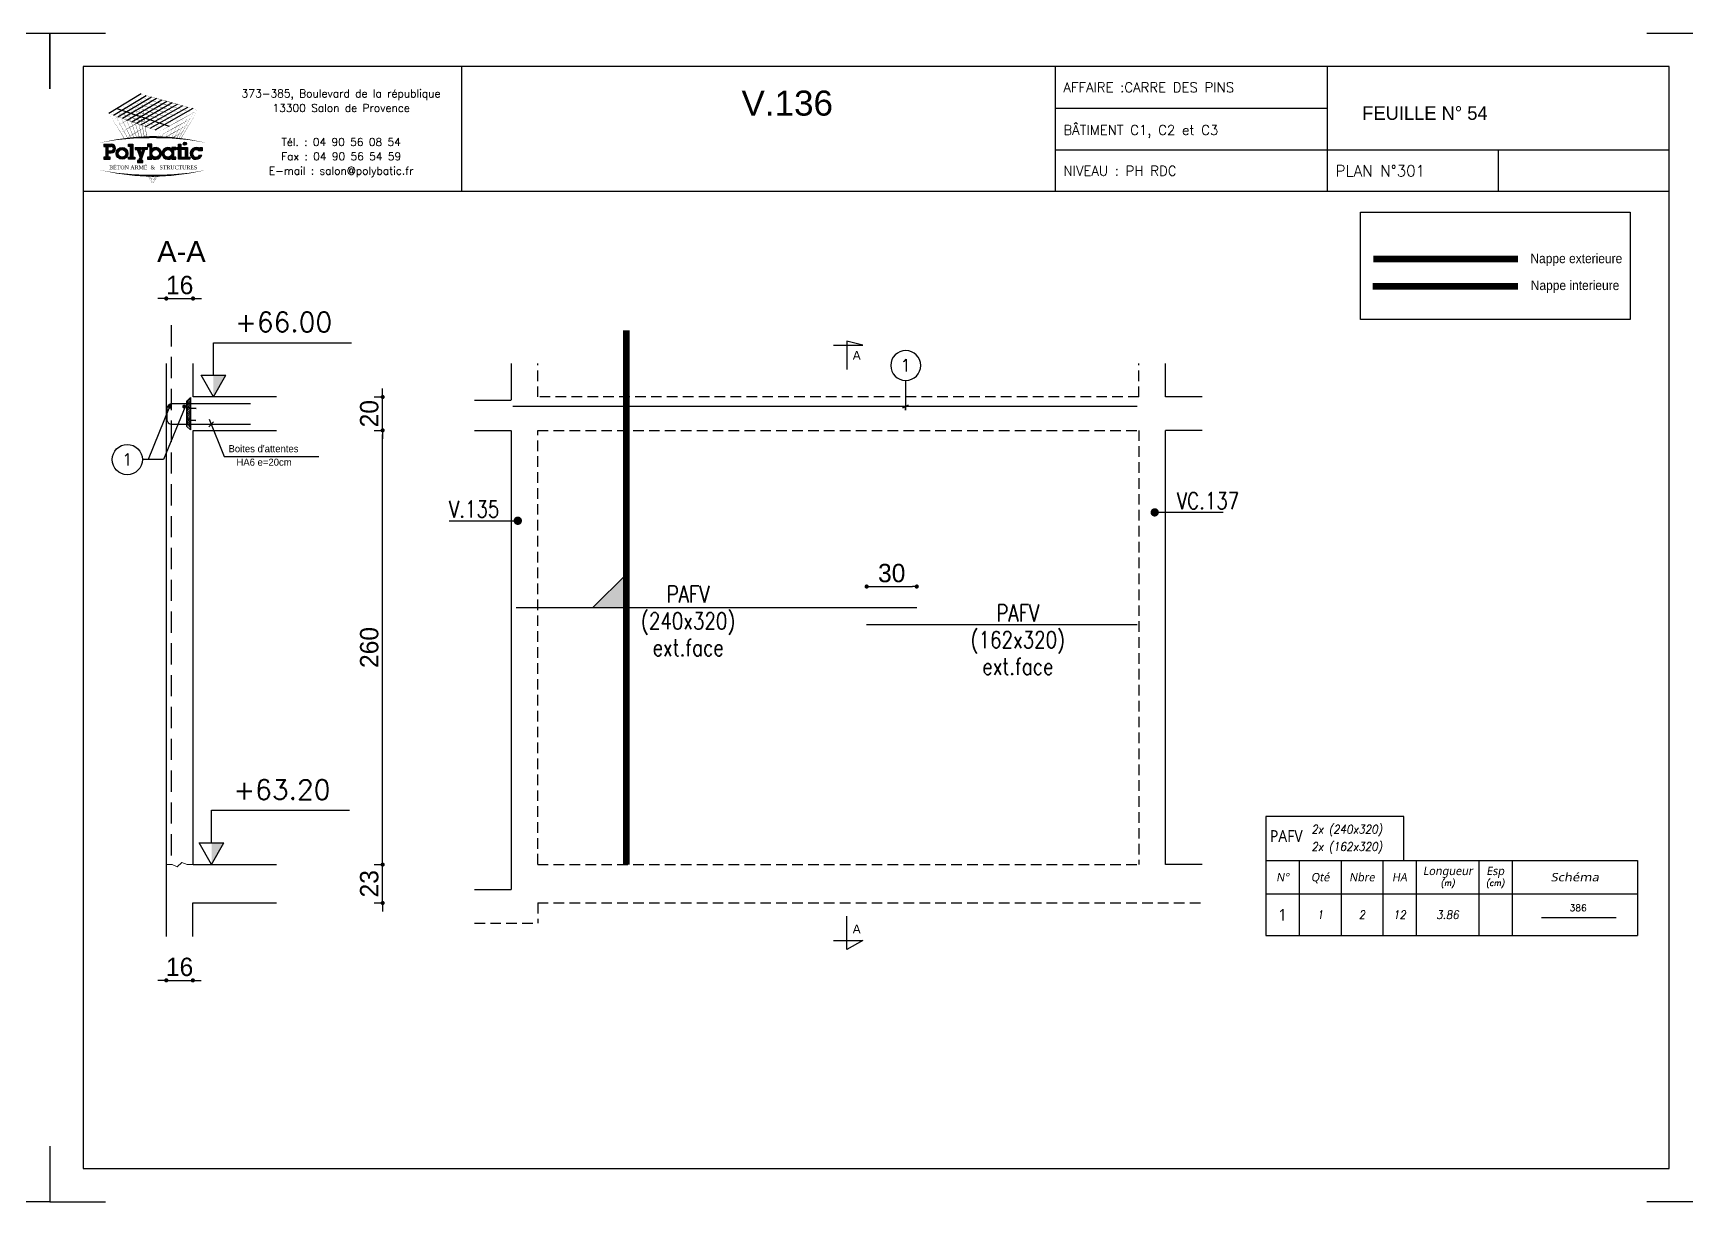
# Model space of a CAD drawing. Header units: metres. Extents: x -5618 to 118954, y -306 to 4637.
# Drawn here: x 45342 to 46332, y 894 to 1594 of the extents above; entities that cross this region are included whole.
import ezdxf
from ezdxf.enums import TextEntityAlignment as Align

# ---------------------------------------------------------------- set-up
doc = ezdxf.new("R2010")
doc.units = ezdxf.units.M
doc.linetypes.add('CACHE', pattern=[9.525, 6.35, -3.175])
doc.linetypes.add('CACHEX2', pattern=[19.05, 12.7, -6.35])
for name, color, linetype in [('COTATION', 1, 'Continuous'), ('GO-CARTOUCHE', 7, 'Continuous'), ('GO-FER-HA', 140, 'Continuous'), ('GO-TEXTE', 9, 'Continuous'), ('GO-TEXTE-FER', 3, 'Continuous'), ('K_ENT_M_Building_V.76', 7, 'Continuous'), ('STR_COTATION', 1, 'Continuous'), ('STR_STA', 30, 'Continuous'), ('STR_TS', 22, 'Continuous'), ('STR_TS_TXT', 7, 'Continuous'), ('STR_VOI-POT', 6, 'Continuous')]:
    doc.layers.add(name, color=color, linetype=linetype)
doc.layers.add('Kofragna_forma', color=7, linetype='Continuous', lineweight=70)
doc.styles.add('ARIAL', font='ARIAL.TTF')
doc.styles.add('GrDimensions', font='simplex.shx')
doc.styles.add('Lucida', font='LSANSI.TTF')
doc.styles.add('POLYBATIC', font='TIMES.TTF')
doc.styles.add('schéma', font='simplex.shx')
doc.styles.add('Tableau', font='romans.shx', dxfattribs={"width": 0.9, "oblique": 10})
doc.styles.add('Tableau2', font='trebuc.TTF', dxfattribs={"width": 0.9, "oblique": 10})
doc.styles.add('TEXTE', font='romans.shx')
doc.styles.add('TEXTE TS', font='romans.shx', dxfattribs={"width": 0.7, "oblique": 15})
doc.styles.add('TEXTEBA', font='ARIAL.TTF')
doc.dimstyles.new('COUPE-20', dxfattribs={"dimscale": 0.5, "dimtxt": 22, "dimasz": 5, "dimexe": 0.05, "dimexo": 0, "dimgap": 5, "dimtad": 1, "dimdec": 0, "dimdsep": 46, "dimtxsty": 'Standard', "dimblk1": 'DOT', "dimblk2": 'DOT', "dimsah": 1, "dimcen": 0, "dimdle": 150, "dimclrd": 1, "dimclre": 1, "dimclrt": 7, "dimadec": 0, "dimazin": 0, "dimtfac": 1, "dimtdec": 0, "dimtix": 1, "dimtmove": 2, "dimatfit": 3, "dimldrblk": 'DOT', "dimfxl": 0, "dimtvp": 1, "dimtolj": 1, "dimtzin": 0, "dimarcsym": 0})

# ---------------------------------------------------------------- blocks, each defined once
blk = doc.blocks.new('A$C492E529B')
for color, points in [(140, [(1.413, 0.725, 1), (1.563, 0.725, 1)]), (256, [(-0.938, 0.7), (-1.138, 0.7), (-1.138, 0.6), (-1.038, 0.6), (-1.038, 0.1), (-1.138, 0.1), (-1.138, 0), (-0.838, 0), (-0.838, 0.1), (-0.938, 0.1)]), (256, [(-0.367, 0.45), (-0.268, 0.45), (-0.268, 0.55), (-0.523, 0.55), (-0.523, 0.45), (-0.473, 0.45), (-0.543, 0.253), (-0.612, 0.45), (-0.562, 0.45), (-0.562, 0.55), (-0.818, 0.55), (-0.818, 0.45), (-0.718, 0.45), (-0.595, 0.101), (-0.648, -0.05), (-0.718, -0.05), (-0.718, -0.15), (-0.468, -0.15), (-0.468, -0.05), (-0.543, -0.05)]), (256, [(1.393, 0.55), (1.292, 0.55), (1.292, 0.7), (1.193, 0.7), (1.193, 0.55), (1.093, 0.55), (1.093, 0.45), (1.193, 0.45), (1.193, 0), (1.393, 0), (1.393, 0.1), (1.292, 0.1), (1.292, 0.45), (1.393, 0.45)]), (256, [(1.613, 0.55), (1.413, 0.55), (1.413, 0.45), (1.513, 0.45), (1.513, 0.1), (1.413, 0.1), (1.413, 0), (1.712, 0), (1.712, 0.1), (1.613, 0.1)]), (256, [(2.13, 0.4), (2.283, 0.4), (2.283, 0.55), (2.183, 0.55), (2.183, 0.487, 3.359496), (2.272, 0.2), (2.166, 0.2, -3.125802)])]:
    blk.add_hatch(color=color).paths.add_polyline_path(points)
h = blk.add_hatch(color=256)
h.paths.add_polyline_path([(-1.983, 0.1), (-2.083, 0.1), (-2.083, 0.3), (-1.933, 0.3, 1), (-1.933, 0.7), (-2.283, 0.7), (-2.283, 0.6), (-2.183, 0.6), (-2.183, 0.1), (-2.283, 0.1), (-2.283, 0), (-1.983, 0)])
h.paths.add_polyline_path([(-2.083, 0.4), (-2.083, 0.6), (-1.933, 0.6, -1), (-1.933, 0.4)], flags=16)
h = blk.add_hatch(color=256)
h.paths.add_polyline_path([(-1.158, 0.275, 1), (-1.708, 0.275, 1)])
h.paths.add_polyline_path([(-1.608, 0.275, -1), (-1.258, 0.275, -1)], flags=16)
h = blk.add_hatch(color=256)
h.paths.add_polyline_path([(-0.047, 0.487), (-0.047, 0.7), (-0.248, 0.7), (-0.248, 0.6), (-0.147, 0.6), (-0.147, 0.1), (-0.248, 0.1), (-0.248, 0), (-0.047, 0), (-0.047, 0.063, 2.12132)])
h.paths.add_polyline_path([(-0.047, 0.275, -1), (0.303, 0.275, -1)], flags=16)
h = blk.add_hatch(color=256)
h.paths.add_polyline_path([(1.073, 0.1), (0.973, 0.1), (0.973, 0.45), (1.073, 0.45), (1.073, 0.55), (0.873, 0.55), (0.873, 0.487, 2.12132), (0.873, 0.063), (0.873, 0), (1.073, 0)])
h.paths.add_polyline_path([(0.523, 0.275, -1), (0.873, 0.275, -1)], flags=16)
for p, q in [((-0.595, 0.101), (-0.718, 0.45)), ((-0.648, -0.05), (-0.595, 0.101)), ((-0.543, 0.253), (-0.612, 0.45)), ((-0.543, -0.05), (-0.367, 0.45)), ((-0.543, 0.253), (-0.473, 0.45)), ((0.873, 0.55), (0.873, 0.487)), ((1.073, 0.55), (0.873, 0.55)), ((0.873, 0.063), (0.873, 0)), ((0.973, 0.1), (0.973, 0.45)), ((0.973, 0.45), (1.073, 0.45)), ((1.073, 0.1), (0.973, 0.1)), ((1.073, 0.45), (1.073, 0.55)), ((1.073, 0), (1.073, 0.1)), ((2.166, 0.2), (2.272, 0.2)), ((0.873, 0), (1.073, 0))]:
    blk.add_line(p, q)
for points in [[(-2.283, 0.7), (-1.933, 0.7)], [(-2.283, 0.7), (-2.283, 0.6), (-2.183, 0.6), (-2.183, 0.1), (-2.283, 0.1), (-2.283, 0), (-1.983, 0), (-1.983, 0.1), (-2.083, 0.1), (-2.083, 0.3), (-1.933, 0.3)], [(-2.083, 0.4), (-2.083, 0.6), (-1.933, 0.6)], [(-2.083, 0.4), (-1.933, 0.4)], [(-1.138, 0.7), (-0.938, 0.7), (-0.938, 0.1), (-0.838, 0.1), (-0.838, 0), (-1.138, 0), (-1.138, 0.1), (-1.038, 0.1), (-1.038, 0.6), (-1.138, 0.6), (-1.138, 0.7)], [(-0.818, 0.55), (-0.562, 0.55)], [(-0.818, 0.55), (-0.818, 0.45), (-0.718, 0.45)], [(-0.612, 0.45), (-0.562, 0.45), (-0.562, 0.55)], [(-0.523, 0.55), (-0.268, 0.55), (-0.268, 0.45), (-0.367, 0.45)], [(-0.473, 0.45), (-0.523, 0.45), (-0.523, 0.55)], [(-0.248, 0.7), (-0.248, 0.6), (-0.147, 0.6), (-0.147, 0.1), (-0.248, 0.1), (-0.248, 0), (-0.047, 0), (-0.047, 0.063)], [(-0.047, 0.487), (-0.047, 0.7), (-0.248, 0.7)], [(1.093, 0.55), (1.193, 0.55), (1.193, 0.7), (1.292, 0.7), (1.292, 0.55), (1.393, 0.55), (1.393, 0.45), (1.292, 0.45), (1.292, 0.1), (1.393, 0.1), (1.393, 0), (1.193, 0), (1.193, 0.45), (1.093, 0.45)], [(1.093, 0.45), (1.093, 0.55)], [(1.413, 0.45), (1.413, 0.55), (1.613, 0.55), (1.613, 0.1), (1.712, 0.1), (1.712, 0), (1.413, 0), (1.413, 0.1), (1.513, 0.1), (1.513, 0.45), (1.413, 0.45)], [(2.183, 0.487), (2.183, 0.55), (2.283, 0.55), (2.283, 0.4), (2.13, 0.4)], [(-0.648, -0.05), (-0.718, -0.05), (-0.718, -0.15), (-0.468, -0.15), (-0.468, -0.05), (-0.543, -0.05)]]:
    blk.add_lwpolyline(points)
at = {"color": 140}
blk.add_circle((1.488, 0.725), 0.075, dxfattribs=at)
for centre, radius in [((-1.433, 0.275), 0.275), ((-1.433, 0.275), 0.175), ((0.128, 0.275), 0.175), ((0.698, 0.275), 0.175)]:
    blk.add_circle(centre, radius)
for centre, radius, start, end in [((-1.933, 0.5), 0.2, 270, 90), ((-1.933, 0.5), 0.1, 270, 90), ((0.128, 0.275), 0.275, 230.4788, 129.5212), ((0.698, 0.275), 0.275, 50.4788, 309.5212), ((2.008, 0.275), 0.275, 50.4788, 344.17338), ((2.008, 0.275), 0.175, 45.58469, 334.62307)]:
    blk.add_arc(centre, radius, start, end)
blk = doc.blocks.new('POLYBATIC')
at = {"color": 140}
for p, q in [((-0.43, 3.281), (-1.602, 2.578)), ((-1.435, 2.518), (-0.241, 3.228)), ((-1.268, 2.457), (-0.053, 3.175)), ((0.135, 3.121), (-1.101, 2.397)), ((-0.934, 2.337), (0.323, 3.068)), ((-0.767, 2.276), (0.511, 3.015)), ((-1.309, 2.754), (0.586, 2.109)), ((0.7, 2.962), (-0.6, 2.216)), ((-0.433, 2.156), (0.888, 2.908)), ((1.076, 2.855), (-0.266, 2.095)), ((-0.099, 2.035), (1.264, 2.802)), ((1.452, 2.749), (0.067, 1.974))]:
    blk.add_line(p, q, dxfattribs=at)
for points in [[(-1.016, 2.93, 0.0156, 0, 0), (-0.43, 3.281, 0, 0, 0)], [(0.122, 2.71, 0.0156, 0, 0), (-0.869, 3.018, 0, 0, 0)], [(-0.491, 1.706, 0.0136, 0, 0), (-0.869, 3.018, 0, 0, 0)], [(-0.838, 2.873, 0.0156, 0, 0), (-0.241, 3.228, 0, 0, 0)], [(0.283, 2.803, 0.0156, 0, 0), (-0.723, 3.105, 0, 0, 0)], [(-0.398, 1.71, 0.014, 0, 0), (-0.723, 3.105, 0, 0, 0)], [(-0.661, 2.816, 0.0156, 0, 0), (-0.053, 3.175, 0, 0, 0)], [(0.444, 2.896, 0.0156, 0, 0), (-0.576, 3.193, 0, 0, 0)], [(-0.309, 1.714, 0.0145, 0, 0), (-0.576, 3.193, 0, 0, 0)], [(-0.483, 2.759, 0.0156, 0, 0), (0.135, 3.121, 0, 0, 0)], [(0.605, 2.988, 0.0156, 0, 0), (-0.43, 3.281, 0, 0, 0)], [(-0.225, 1.716, 0.0149, 0, 0), (-0.43, 3.281, 0, 0, 0)], [(-0.305, 2.702, 0.0156, 0, 0), (0.323, 3.068, 0, 0, 0)], [(-0.128, 2.646, 0.0156, 0, 0), (0.511, 3.015, 0, 0, 0)], [(-1.602, 2.578, 0, 0.0156, 0), (-1.016, 2.93, 0, 0, 0)], [(-0.684, 2.246, 0.0156, 0, 0), (-1.602, 2.578, 0, 0, 0)], [(-1.031, 1.66, 0.0111, 0, 0), (-1.602, 2.578, 0, 0, 0)], [(-1.456, 2.344, 0, 0.0156, 0), (-0.923, 2.663, 0, 0, 0)], [(-0.522, 2.339, 0.0156, 0, 0), (-1.455, 2.666, 0, 0, 0)], [(-0.913, 1.673, 0.0116, 0, 0), (-1.455, 2.666, 0, 0, 0)], [(-1.435, 2.518, 0, 0.0156, 0), (-0.838, 2.873, 0, 0, 0)], [(-1.31, 2.109, 0, 0.0156, 0), (-0.831, 2.397, 0, 0, 0)], [(-0.361, 2.432, 0.0156, 0, 0), (-1.309, 2.754, 0, 0, 0)], [(-0.8, 1.684, 0.0121, 0, 0), (-1.309, 2.754, 0, 0, 0)], [(-1.268, 2.457, 0, 0.0156, 0), (-0.661, 2.816, 0, 0, 0)], [(-0.2, 2.524, 0.0156, 0, 0), (-1.162, 2.842, 0, 0, 0)], [(-0.692, 1.693, 0.0126, 0, 0), (-1.162, 2.842, 0, 0, 0)], [(-1.101, 2.397, 0, 0.0156, 0), (-0.483, 2.759, 0, 0, 0)], [(-0.039, 2.617, 0.0156, 0, 0), (-1.016, 2.93, 0, 0, 0)], [(-0.589, 1.7, 0.0131, 0, 0), (-1.016, 2.93, 0, 0, 0)], [(-0.934, 2.337, 0, 0.0156, 0), (-0.305, 2.702, 0, 0, 0)], [(-0.391, 2.983, 0, 0.0156, 0), (-0.923, 2.663, 0, 0, 0)], [(-0.352, 2.685, 0, 0.0156, 0), (-0.831, 2.397, 0, 0, 0)], [(-0.767, 2.276, 0, 0.0156, 0), (-0.128, 2.646, 0, 0, 0)], [(-0.6, 2.216, 0, 0.0156, 0), (0.05, 2.589, 0, 0, 0)], [(-0.433, 2.156, 0, 0.0156, 0), (0.227, 2.532, 0, 0, 0)], [(0.586, 2.109, 0, 0.0156, 0), (-0.361, 2.432, 0, 0, 0)], [(-0.266, 2.095, 0, 0.0156, 0), (0.405, 2.475, 0, 0, 0)], [(0.762, 2.207, 0, 0.0156, 0), (-0.2, 2.524, 0, 0, 0)], [(-0.099, 2.035, 0, 0.0156, 0), (0.582, 2.418, 0, 0, 0)], [(0.937, 2.305, 0, 0.0156, 0), (-0.039, 2.617, 0, 0, 0)], [(0.05, 2.589, 0.0156, 0, 0), (0.7, 2.962, 0, 0, 0)], [(1.113, 2.402, 0, 0.0156, 0), (0.122, 2.71, 0, 0, 0)], [(0.227, 2.532, 0.0156, 0, 0), (0.888, 2.908, 0, 0, 0)], [(1.289, 2.5, 0, 0.0156, 0), (0.283, 2.803, 0, 0, 0)], [(0.405, 2.475, 0.0156, 0, 0), (1.076, 2.855, 0, 0, 0)], [(1.465, 2.598, 0, 0.0156, 0), (0.444, 2.896, 0, 0, 0)], [(0.582, 2.418, 0.0156, 0, 0), (1.264, 2.802, 0, 0, 0)], [(1.641, 2.695, 0, 0.0156, 0), (0.605, 2.988, 0, 0, 0)], [(0.76, 2.362, 0.0156, 0, 0), (1.452, 2.749, 0, 0, 0)], [(0.781, 1.685, 0.00933, 0, 0), (1.113, 2.402, 0, 0, 0)], [(0.852, 2.095, 0.0156, 0, 0), (1.491, 2.45, 0, 0, 0)], [(0.865, 1.678, 0.0103, 0, 0), (1.289, 2.5, 0, 0, 0)], [(0.937, 2.305, 0.0156, 0, 0), (1.641, 2.695, 0, 0, 0)], [(0.942, 1.67, 0.0112, 0, 0), (1.465, 2.598, 0, 0, 0)], [(1.012, 1.663, 0.012, 0, 0), (1.641, 2.695, 0, 0, 0)], [(-1.165, 1.875, 0, 0.0156, 0), (-0.739, 2.131, 0, 0, 0)], [(-1.019, 1.641, 0, 0.0156, 0), (-0.646, 1.864, 0, 0, 0)], [(-0.312, 2.386, 0, 0.0156, 0), (-0.739, 2.131, 0, 0, 0)], [(0.234, 1.914, 0, 0.0156, 0), (-0.684, 2.246, 0, 0, 0)], [(-0.273, 2.088, 0, 0.0156, 0), (-0.646, 1.864, 0, 0, 0)], [(0.41, 2.012, 0, 0.0156, 0), (-0.522, 2.339, 0, 0, 0)], [(0.067, 1.974, 0, 0.0156, 0), (0.76, 2.362, 0, 0, 0)], [(0.213, 1.74, 0, 0.0156, 0), (0.852, 2.095, 0, 0, 0)], [(0.21, 1.716, 0.00323, 0, 0), (0.234, 1.914, 0, 0, 0)], [(0.234, 1.914, 0, 0.0156, 0), (0.937, 2.305, 0, 0, 0)], [(0.349, 1.712, 0.00465, 0, 0), (0.41, 2.012, 0, 0, 0)], [(0.447, 1.708, 0.00693, 0.0156, 0), (0.767, 1.886, 0, 0, 0)], [(0.474, 1.706, 0.00597, 0, 0), (0.586, 2.109, 0, 0, 0)], [(0.587, 1.7, 0.00718, 0, 0), (0.762, 2.207, 0, 0, 0)], [(0.68, 1.675, 0.0156, 0, 0), (1.193, 1.96, 0, 0, 0)], [(0.689, 1.693, 0.0083, 0, 0), (0.937, 2.305, 0, 0, 0)], [(0.765, 1.884, 0.0156, 0, 0), (1.342, 2.205, 0, 0, 0)], [(-1.953, 1.508, 0, 0.0781, -0.053843), (0, 1.719, 0, 0, 0)], [(-0.234, 1.79, 0, 0.00638, 0), (-0.365, 1.711, 0, 0.00638, 0)], [(1.953, 1.508, 0, 0.0781, 0.053843), (0, 1.719, 0, 0, 0)], [(0.96, 1.668, 0.00293, 0, 0), (1.044, 1.715, 0, 0, 0)], [(-1.953, 0.523, 0, 0.0781, 0.053843), (0, 0.312, 0, 0, 0)], [(0, 0, 0, 0.00381, 0), (-0.195, 0.315, 0, 0.00381, 0)], [(0, 0, 0, 0.00368, 0), (-0.171, 0.314, 0, 0.00368, 0)], [(0, 0, 0, 0.00356, 0), (-0.149, 0.314, 0, 0.00356, 0)], [(0, 0, 0, 0.00345, 0), (-0.128, 0.313, 0, 0.00345, 0)], [(0, 0, 0, 0.00334, 0), (-0.109, 0.313, 0, 0.00334, 0)], [(0, 0, 0, 0.00324, 0), (-0.09, 0.313, 0, 0.00324, 0)], [(0, 0, 0, 0.00315, 0), (-0.073, 0.313, 0, 0.00315, 0)], [(0, 0, 0, 0.00306, 0), (-0.056, 0.313, 0, 0.00306, 0)], [(0, 0, 0, 0.00306, 0), (-0.056, 0.313, 0, 0.00306, 0)], [(0, 0, 0, 0.00298, 0), (-0.041, 0.313, 0, 0.00298, 0)], [(1.953, 0.523, 0, 0.0781, -0.053843), (0, 0.312, 0, 0, 0)], [(0, 0, 0, 0.0051, 0), (0.038, 0.313, 0, 0.0051, 0)], [(0, 0, 0, 0.00425, 0), (0.127, 0.313, 0, 0.00425, 0)], [(0, 0, 0, 0.00408, 0), (0.145, 0.314, 0, 0.00408, 0)], [(0, 0, 0, 0.00392, 0), (0.162, 0.314, 0, 0.00392, 0)], [(0, 0, 0, 0.00378, 0), (0.177, 0.314, 0, 0.00378, 0)], [(0, 0, 0, 0.00365, 0), (0.191, 0.315, 0, 0.00365, 0)], [(0, 0, 0, 0.00486, 0), (0.064, 0.313, 0, 0.00486, 0)], [(0, 0, 0, 0.00464, 0), (0.087, 0.313, 0, 0.00464, 0)], [(0, 0, 0, 0.00443, 0), (0.108, 0.313, 0, 0.00443, 0)]]:
    blk.add_lwpolyline(points, format="xyseb", dxfattribs=at)
at = {"color": 5, "xscale": 0.78125, "yscale": 0.78125, "zscale": 0.78125}
blk.add_blockref('A$C492E529B', (0, 0.91), dxfattribs=at)
at = {"lineweight": 60, "style": 'POLYBATIC'}
for s, p in [('BÉTON ARMÉ', (-1.587, 0.547)), ('STRUCTURES', (0.24, 0.547))]:
    blk.add_text(s, height=0.1406, dxfattribs=at).set_placement(p)
at = {"color": 140, "style": 'POLYBATIC'}
blk.add_text('&', height=0.141, dxfattribs=at).set_placement((0, 0.547), align=Align.CENTER)
blk = doc.blocks.new('ime')
at = {"layer": 'COTATION', "const_width": 2.5}
blk.add_lwpolyline([(1.25, 0, -1), (-1.25, 0, -1)], format="xyb", close=True, dxfattribs=at)
at = {"layer": 'COTATION'}
blk.add_lwpolyline([(41.09, 0), (0, 0)], dxfattribs=at)
at = {"layer": 'COTATION', "color": 7, "style": 'TEXTE TS', "width": 0.8}
blk.add_attdef('NAME', (9.08, 2), '', height=10, dxfattribs=at)
blk = doc.blocks.new('_DOT')
at = {"color": 0, "linetype": 'ByBlock'}
blk.add_line((-0.5, 0), (-1, 0), dxfattribs=at)
at = {"color": 0, "linetype": 'ByBlock', "const_width": 0.5}
blk.add_lwpolyline([(-0.25, 0, 1), (0.25, 0, 1)], format="xyb", close=True, dxfattribs=at)
blk = doc.blocks.new('*D1028')
at = {"layer": 'COTATION', "color": 1, "lineweight": -2, "ltscale": 4.5}
for p, q in [((45551.13, 1098.29), (45551.13, 1100.79)), ((45546.13, 1095.79), (45551.15, 1095.79)), ((45551.13, 1072.79), (45551.13, 1095.79)), ((45546.13, 1072.79), (45551.15, 1072.79)), ((45551.13, 1070.29), (45551.13, 1067.79))]:
    blk.add_line(p, q, dxfattribs=at)
at = {"layer": 'DEFPOINTS', "color": 0, "lineweight": -3, "ltscale": 4.5}
for p in [(45487.56, 1095.79), (45551.13, 1095.79), (45487.56, 1072.79)]:
    blk.add_point(p, dxfattribs=at)
at = {"layer": 'COTATION', "color": 1, "lineweight": -2, "ltscale": 4.5, "xscale": 2.5, "yscale": 2.5, "zscale": 2.5}
for p, rotation in [((45551.13, 1095.79), 270), ((45551.13, 1072.79), 90)]:
    blk.add_blockref('_DOT', p, dxfattribs=dict(at, rotation=rotation))
at = {"layer": 'COTATION', "color": 7, "lineweight": -3, "ltscale": 4.5, "insert": (45543.13, 1084.29), "char_height": 11, "attachment_point": 5, "rotation": 90}
blk.add_mtext('\\A1;23', dxfattribs=at)
blk = doc.blocks.new('*D1029')
at = {"layer": 'COTATION', "color": 1, "lineweight": -2, "ltscale": 4.5}
for p, q in [((45546.13, 1355.79), (45551.15, 1355.79)), ((45551.13, 1098.29), (45551.13, 1353.29)), ((45546.13, 1095.79), (45551.15, 1095.79))]:
    blk.add_line(p, q, dxfattribs=at)
at = {"layer": 'DEFPOINTS', "color": 0, "lineweight": -3, "ltscale": 4.5}
for p in [(45487.56, 1355.79), (45551.13, 1355.79), (45487.56, 1095.79)]:
    blk.add_point(p, dxfattribs=at)
at = {"layer": 'COTATION', "color": 1, "lineweight": -2, "ltscale": 4.5, "xscale": 2.5, "yscale": 2.5, "zscale": 2.5}
for p, rotation in [((45551.13, 1355.79), 90), ((45551.13, 1095.79), 270)]:
    blk.add_blockref('_DOT', p, dxfattribs=dict(at, rotation=rotation))
at = {"layer": 'COTATION', "color": 7, "lineweight": -3, "ltscale": 4.5, "insert": (45543.13, 1225.79), "char_height": 11, "attachment_point": 5, "rotation": 90}
blk.add_mtext('\\A1;260', dxfattribs=at)
blk = doc.blocks.new('*D1030')
at = {"layer": 'COTATION', "color": 1, "lineweight": -2, "ltscale": 4.5}
for p, q in [((45551.13, 1378.29), (45551.13, 1380.79)), ((45546.13, 1375.79), (45551.15, 1375.79)), ((45551.13, 1355.79), (45551.13, 1375.79)), ((45546.13, 1355.79), (45551.15, 1355.79)), ((45551.13, 1353.29), (45551.13, 1350.79))]:
    blk.add_line(p, q, dxfattribs=at)
at = {"layer": 'DEFPOINTS', "color": 0, "lineweight": -3, "ltscale": 4.5}
for p in [(45487.56, 1375.79), (45551.13, 1375.79), (45487.56, 1355.79)]:
    blk.add_point(p, dxfattribs=at)
at = {"layer": 'COTATION', "color": 1, "lineweight": -2, "ltscale": 4.5, "xscale": 2.5, "yscale": 2.5, "zscale": 2.5}
for p, rotation in [((45551.13, 1375.79), 270), ((45551.13, 1355.79), 90)]:
    blk.add_blockref('_DOT', p, dxfattribs=dict(at, rotation=rotation))
at = {"layer": 'COTATION', "color": 7, "lineweight": -3, "ltscale": 4.5, "insert": (45543.13, 1365.79), "char_height": 11, "attachment_point": 5, "rotation": 90}
blk.add_mtext('\\A1;20', dxfattribs=at)
blk = doc.blocks.new('stab')
at = {"layer": 'STR_STA'}
h = blk.add_hatch(dxfattribs=at)
h.set_pattern_fill('ANSI31', color=9, scale=6.075, angle=-540, style=0)
h.set_pattern_definition([(315, (-54992.6584, 395894.73794), (-0.536959212, -0.536959212), [])])
h.paths.add_polyline_path([(8.55, 0), (6.53, -2.03), (4.9, -2.03), (4.9, 0)])
h.paths.add_polyline_path([(4.9, 0), (4.9, -2.03), (1.75, -2.03), (1.95, 0)])
h.paths.add_polyline_path([(1.41, 0), (1.73, -2.03), (-8.03, -2.03), (-7.82, 0)])
h.paths.add_polyline_path([(-8.11, -1.56), (-9.67, 0), (-8.25, 0)])
at = {"layer": 'STR_STA', "color": 1}
blk.add_lwpolyline([(-5.93, 36.01), (-5.93, 0.57), (-5.93, -11.07, 0.414214), (-2.89, -14.1), (3.18, -14.1, 0.414214), (6.22, -11.07), (6.22, 36.01)], format="xyb", dxfattribs=at)
blk.add_lwpolyline([(-7.65, -2.03), (-9.67, 0), (9.67, 0), (7.65, -2.03)], close=True, dxfattribs=at)
blk.add_lwpolyline([(-3.88, 0), (-3.68, -2.22), (-3.09, 3.47), (-3.09, 0), (3.09, 0), (3.42, -2.09), (3.94, 3.21), (3.94, 0)], dxfattribs=at)
at = {"layer": 'STR_STA', "color": 6, "linetype": 'Continuous', "const_width": 1.2}
for points in [[(-3.75, -3.69, -1), (-4.95, -3.69, -1)], [(-3.64, -12.3, -1), (-4.84, -12.3, -1)]]:
    blk.add_lwpolyline(points, format="xyb", close=True, dxfattribs=at)
blk = doc.blocks.new('*D1031')
at = {"layer": 'DEFPOINTS', "color": 0, "lineweight": -3, "ltscale": 4.5}
for p in [(45437.56, 1434.77), (45421.56, 1395.79, 187.69), (45437.56, 1395.79, 187.69)]:
    blk.add_point(p, dxfattribs=at)
at = {"layer": 'STR_COTATION', "color": 1, "lineweight": -2, "ltscale": 4.5}
for p, q in [((45419.06, 1434.77), (45416.56, 1434.77)), ((45421.56, 1434.78), (45421.56, 1434.8)), ((45421.56, 1434.77), (45437.56, 1434.77)), ((45437.56, 1434.78), (45437.56, 1434.8)), ((45440.06, 1434.77), (45442.56, 1434.77))]:
    blk.add_line(p, q, dxfattribs=at)
at = {"layer": 'STR_COTATION', "color": 1, "lineweight": -2, "ltscale": 4.5, "xscale": 2.5, "yscale": 2.5, "zscale": 2.5}
blk.add_blockref('_DOT', (45421.56, 1434.77), dxfattribs=at)
at = {"layer": 'STR_COTATION', "color": 1, "lineweight": -2, "ltscale": 4.5, "xscale": 2.5, "yscale": 2.5, "zscale": 2.5, "rotation": 180}
blk.add_blockref('_DOT', (45437.56, 1434.77), dxfattribs=at)
at = {"layer": 'STR_COTATION', "color": 7, "lineweight": -3, "ltscale": 4.5, "insert": (45429.56, 1442.77), "char_height": 11, "attachment_point": 5}
blk.add_mtext('\\A1;16', dxfattribs=at)
blk = doc.blocks.new('*D1032')
at = {"layer": 'DEFPOINTS', "color": 0, "lineweight": -3, "ltscale": 4.5}
for p in [(45421.56, 1060.32, 187.69), (45437.46, 1060.32, 187.69), (45437.46, 1026.46)]:
    blk.add_point(p, dxfattribs=at)
at = {"layer": 'STR_COTATION', "color": 1, "lineweight": -2, "ltscale": 4.5}
for p, q in [((45419.06, 1026.46), (45416.56, 1026.46)), ((45421.56, 1026.46), (45437.46, 1026.46)), ((45421.56, 1026.44), (45421.56, 1026.43)), ((45437.46, 1026.44), (45437.46, 1026.43)), ((45439.96, 1026.46), (45442.46, 1026.46))]:
    blk.add_line(p, q, dxfattribs=at)
at = {"layer": 'STR_COTATION', "color": 1, "lineweight": -2, "ltscale": 4.5, "xscale": 2.5, "yscale": 2.5, "zscale": 2.5}
blk.add_blockref('_DOT', (45421.56, 1026.46), dxfattribs=at)
at = {"layer": 'STR_COTATION', "color": 1, "lineweight": -2, "ltscale": 4.5, "xscale": 2.5, "yscale": 2.5, "zscale": 2.5, "rotation": 180}
blk.add_blockref('_DOT', (45437.46, 1026.46), dxfattribs=at)
at = {"layer": 'STR_COTATION', "color": 7, "lineweight": -3, "ltscale": 4.5, "insert": (45429.51, 1034.46), "char_height": 11, "attachment_point": 5}
blk.add_mtext('\\A1;16', dxfattribs=at)
blk = doc.blocks.new('mrega')
at = {"layer": 'STR_TS_TXT', "style": 'TEXTE TS', "width": 0.8}
for tag, p in [('ST10', (14.48, 0)), ('DIM', (14.48, -16)), ('NOTE', (14.48, -32))]:
    blk.add_attdef(tag, text='', height=10, dxfattribs=at).set_placement(p, align=Align.CENTER)
blk = doc.blocks.new('A$C6F247267')
blk.add_hatch(color=256).paths.add_polyline_path([(0, -0.2), (-0.2, 0), (0, 0)])
blk.add_lwpolyline([(-0.2, 0), (0, 0), (0, -0.2), (-0.2, 0)])
blk = doc.blocks.new('*D1033')
at = {"layer": 'DEFPOINTS', "color": 0, "lineweight": -3, "ltscale": 4.5}
for p in [(45871, 1262.29), (45871, 1249.64, 375.38), (45841, 1239.65, 375.38)]:
    blk.add_point(p, dxfattribs=at)
at = {"layer": 'STR_COTATION', "color": 1, "lineweight": -2, "ltscale": 4.5}
for p, q in [((45841, 1262.31), (45841, 1262.31)), ((45843.5, 1262.29), (45868.5, 1262.29)), ((45871, 1262.31), (45871, 1262.31))]:
    blk.add_line(p, q, dxfattribs=at)
at = {"layer": 'STR_COTATION', "color": 1, "lineweight": -2, "ltscale": 4.5, "xscale": 2.5, "yscale": 2.5, "zscale": 2.5, "rotation": 180}
blk.add_blockref('_DOT', (45841, 1262.29), dxfattribs=at)
at = {"layer": 'STR_COTATION', "color": 1, "lineweight": -2, "ltscale": 4.5, "xscale": 2.5, "yscale": 2.5, "zscale": 2.5}
blk.add_blockref('_DOT', (45871, 1262.29), dxfattribs=at)
at = {"layer": 'STR_COTATION', "color": 7, "lineweight": -3, "ltscale": 4.5, "insert": (45856, 1270.29), "char_height": 11, "attachment_point": 5}
blk.add_mtext('\\A1;30', dxfattribs=at)
blk = doc.blocks.new('Désignation')
at = {"layer": 'GO-TEXTE-FER'}
for p, q in [((0, 0.8), (8.9, 0.8)), ((0, 0.8), (0, 0)), ((0.8, 0.8), (0.8, 0)), ((1.8, 0.8), (1.8, 0)), ((2.8, 0.8), (2.8, 0)), ((3.6, 0.8), (3.6, 0)), ((5.1, 0.8), (5.1, 0)), ((5.9, 0.8), (5.9, 0)), ((8.9, 0.8), (8.9, 0)), ((0, 0), (8.9, 0))]:
    blk.add_line(p, q, dxfattribs=at)
at = {"layer": 'GO-TEXTE-FER', "style": 'Tableau2', "oblique": 10}
for s, p in [('N°', (0.4, 0.4)), ('Qté', (1.3, 0.4)), ('Nbre', (2.3, 0.4)), ('HA', (3.2, 0.4)), ('Longueur', (4.356, 0.55)), ('Esp', (5.494, 0.55))]:
    blk.add_text(s, height=0.2, dxfattribs=at).set_placement(p, align=Align.MIDDLE_CENTER)
at = {"layer": 'GO-TEXTE-FER', "style": 'Tableau2', "oblique": 10, "width": 1.2}
blk.add_text('Schéma', height=0.2, dxfattribs=at).set_placement((7.4, 0.4), align=Align.MIDDLE_CENTER)
at = {"layer": 'GO-TEXTE-FER', "color": 7, "style": 'Tableau', "oblique": 10, "width": 0.9}
for s, p in [('(m)', (4.356, 0.265)), ('(cm)', (5.494, 0.265))]:
    blk.add_text(s, height=0.15, dxfattribs=at).set_placement(p, align=Align.MIDDLE_CENTER)
blk = doc.blocks.new('Barre libre')
at = {"layer": 'GO-TEXTE-FER'}
for p, q in [((0, 0), (0, -1)), ((0, 0), (8.9, 0)), ((0.8, 0), (0.8, -1)), ((1.8, 0), (1.8, -1)), ((2.8, 0), (2.8, -1)), ((3.6, 0), (3.6, -1)), ((5.1, 0), (5.1, -1)), ((5.9, 0), (5.9, -1)), ((8.9, 0), (8.9, -1)), ((0, -1), (8.9, -1))]:
    blk.add_line(p, q, dxfattribs=at)
at = {"layer": 'GO-TEXTE-FER', "color": 1}
blk.add_line((6.603, -0.563), (8.394, -0.563), dxfattribs=at)
at = {"layer": 'GO-TEXTE-FER', "style": 'Tableau2', "width": 0.9}
blk.add_attdef('NUMERO', text='', height=0.28, dxfattribs=at).set_placement((0.4, -0.5), align=Align.MIDDLE_CENTER)
at = {"layer": 'GO-TEXTE-FER', "color": 1, "style": 'Tableau'}
blk.add_attdef('Longueur', text='', height=0.16, dxfattribs=at).set_placement((7.481, -0.336), align=Align.MIDDLE_CENTER)
at = {"layer": 'GO-TEXTE-FER', "style": 'Tableau', "oblique": 10, "width": 0.9}
for tag, p in [('QUANTITE', (1.3, -0.5)), ('NOMBRE', (2.3, -0.5)), ('NUANCE', (3.2, -0.5)), ('LONGUEUR', (4.35, -0.5)), ('ESPACEMENTS', (5.5, -0.5))]:
    blk.add_attdef(tag, text='', height=0.2, dxfattribs=at).set_placement(p, align=Align.MIDDLE_CENTER)

msp = doc.modelspace()

# ---------------------------------------------------------------- linework, layer by layer
for p, q in [((45953.84, 1573.71), (45953.84, 1498.77)), ((46116.81, 1573.74), (46116.81, 1498.77)), ((45953.84, 1548.71), (46116.81, 1548.71)), ((45953.84, 1523.72), (46116.81, 1523.72)), ((46116.81, 1523.74), (46321.66, 1523.74)), ((46219.15, 1523.74), (46219.15, 1498.77))]:
    msp.add_line(p, q)
at = {"color": 7, "linetype": 'Continuous', "lineweight": -3}
for p, q in [((45442.39, 1388.79, 187.69), (45457.14, 1388.79, 187.69)), ((45449.76, 1375.79, 187.69), (45442.39, 1388.79, 187.69)), ((45442.39, 1388.79, 187.69), (45457.14, 1388.79, 187.69)), ((45449.76, 1375.79, 187.69), (45442.39, 1388.79, 187.69)), ((45449.76, 1375.79, 187.69), (45457.14, 1388.79, 187.69)), ((45449.76, 1375.79, 187.69), (45457.14, 1388.79, 187.69)), ((45441.33, 1108.79, 187.69), (45456.08, 1108.79, 187.69)), ((45448.71, 1095.79, 187.69), (45441.33, 1108.79, 187.69)), ((45441.33, 1108.79, 187.69), (45456.08, 1108.79, 187.69)), ((45448.71, 1095.79, 187.69), (45441.33, 1108.79, 187.69)), ((45448.71, 1095.79, 187.69), (45456.08, 1108.79, 187.69)), ((45448.71, 1095.79, 187.69), (45456.08, 1108.79, 187.69))]:
    msp.add_line(p, q, dxfattribs=at)
for points in [[(45318.43, 1593.71), (45351.76, 1593.71), (45351.76, 1560.38)], [(45351.76, 1560.38), (45351.76, 1593.71), (45385.09, 1593.71)], [(46308.33, 1593.71), (46341.66, 1593.71), (46341.66, 1560.38)], [(45598.4, 1573.71), (45598.4, 1498.77)], [(46321.66, 1498.77), (45371.76, 1498.77)], [(45351.76, 927.11), (45351.76, 893.78), (45318.43, 893.78)], [(45351.76, 927.11), (45351.76, 893.78), (45385.09, 893.78)], [(46341.66, 927.11), (46341.66, 893.78), (46308.33, 893.78)]]:
    msp.add_lwpolyline(points)
msp.add_lwpolyline([(45371.76, 1573.71), (45371.76, 913.78), (46321.66, 913.78), (46321.66, 1573.71)], close=True)
at = {"lineweight": 18, "elevation": 187.69}
msp.add_lwpolyline([(45421.56, 1095.79), (45425.03, 1095.79), (45428.05, 1094.36), (45430.8, 1097.13), (45433.96, 1095.79), (45437.56, 1095.79)], dxfattribs=at)
at = {"color": 7, "linetype": 'Continuous', "lineweight": -3}
for points in [[(45457.14, 1388.79, 187.69), (45449.76, 1375.79, 187.69), (45449.76, 1388.76, 187.69)], [(45457.14, 1388.79, 187.69), (45449.76, 1375.79, 187.69), (45449.76, 1388.76, 187.69)], [(45456.08, 1108.79, 187.69), (45448.71, 1095.79, 187.69), (45448.71, 1108.75, 187.69)], [(45456.08, 1108.79, 187.69), (45448.71, 1095.79, 187.69), (45448.71, 1108.75, 187.69)]]:
    msp.add_solid(points, dxfattribs=at)
at = {"layer": 'GO-CARTOUCHE', "color": 2, "ltscale": 3}
msp.add_line((45449.86, 1360.98, 187.69), (45447.05, 1358.01, 187.69), dxfattribs=at)
at = {"layer": 'GO-CARTOUCHE', "color": 2, "ltscale": 3, "elevation": 187.69}
msp.add_lwpolyline([(45447.25, 1362.49), (45456.22, 1340.08), (45512.92, 1340.08)], dxfattribs=at)
at = {"layer": 'GO-FER-HA', "elevation": 281.53}
msp.add_lwpolyline([(45864.43, 1385.68, 512.322006), (45864.36, 1385.68), (45864.36, 1367.81), (45864.36, 1370.21), (45862.66, 1369.31), (45866.06, 1371.11)], format="xyb", dxfattribs=at)
at = {"layer": 'GO-FER-HA', "elevation": 187.69}
for points in [[(45432.86, 1369.96), (45419.98, 1338.32), (45407.24, 1338.32)], [(45423.53, 1369.96), (45410.65, 1338.32), (45407.24, 1338.32)]]:
    msp.add_lwpolyline(points, dxfattribs=at)
at = {"layer": 'GO-FER-HA'}
msp.add_circle((45398.19, 1338.32, 187.69), 9.06, dxfattribs=at)
at = {"layer": 'GO-TEXTE', "elevation": 187.69, "flags": 128}
for points in [[(45821.09, 1406.86), (45838.74, 1406.85), (45829.06, 1409.14), (45829.06, 1392.22)], [(45821.07, 1050.28), (45838.71, 1050.28), (45829.04, 1045), (45829.04, 1064.92)]]:
    msp.add_lwpolyline(points, dxfattribs=at)
at = {"layer": 'GO-TEXTE-FER'}
msp.add_lwpolyline([(46080.11, 1098.25), (46162.61, 1098.25), (46162.61, 1124.68), (46080.11, 1124.68)], close=True, dxfattribs=at)
at = {"layer": 'K_ENT_M_Building_V.76', "color": 30, "linetype": 'Continuous', "lineweight": -3}
for p, q in [((45449.76, 1388.79, 187.69), (45449.76, 1408.29, 187.69)), ((45449.76, 1408.29, 187.69), (45456.26, 1408.29, 187.69)), ((45449.76, 1388.79, 187.69), (45449.76, 1408.29, 187.69)), ((45449.76, 1408.29, 187.69), (45456.26, 1408.29, 187.69)), ((45456.26, 1408.29, 187.69), (45532.41, 1408.29, 187.69)), ((45456.26, 1408.29, 187.69), (45532.41, 1408.29, 187.69)), ((45448.71, 1108.79, 187.69), (45448.71, 1128.29, 187.69)), ((45448.71, 1128.29, 187.69), (45455.21, 1128.29, 187.69)), ((45448.71, 1108.79, 187.69), (45448.71, 1128.29, 187.69)), ((45448.71, 1128.29, 187.69), (45455.21, 1128.29, 187.69)), ((45455.21, 1128.29, 187.69), (45531.35, 1128.29, 187.69)), ((45455.21, 1128.29, 187.69), (45531.35, 1128.29, 187.69))]:
    msp.add_line(p, q, dxfattribs=at)
at = {"layer": 'Kofragna_forma', "color": 4, "lineweight": -3}
for p, q in [((45421.56, 1395.79, 187.69), (45421.56, 1052.79, 187.69)), ((45437.56, 1375.79, 187.69), (45437.56, 1395.79, 187.69)), ((45628, 1395.79, 187.69), (45628, 1373.79, 187.69)), ((46020.05, 1375.79, 187.69), (46020.05, 1395.79, 187.69)), ((45487.56, 1375.79, 187.69), (45437.56, 1375.79, 187.69)), ((45606.11, 1373.79, 187.69), (45627.91, 1373.79, 187.69)), ((46041.85, 1375.79, 187.69), (46020.05, 1375.79, 187.69)), ((45437.56, 1095.79, 187.69), (45437.56, 1355.79, 187.69)), ((45437.56, 1355.79, 187.69), (45487.56, 1355.79, 187.69)), ((45606.11, 1355.79, 187.69), (45627.91, 1355.79, 187.69)), ((45628, 1355.79, 187.69), (45628, 1156.79, 187.69)), ((46020.05, 1095.79, 187.69), (46020.05, 1355.79, 187.69)), ((46041.85, 1355.79, 187.69), (46020.05, 1355.79, 187.69)), ((45628, 1156.79, 187.69), (45628, 1080.79, 187.69)), ((45437.56, 1095.79, 187.69), (45487.56, 1095.79, 187.69)), ((46041.85, 1095.79, 187.69), (46020.05, 1095.79, 187.69)), ((45606.11, 1080.79, 187.69), (45628, 1080.79, 187.69)), ((45437.46, 1072.79, 187.69), (45487.56, 1072.79, 187.69)), ((45437.46, 1052.79, 187.69), (45437.46, 1072.79, 187.69))]:
    msp.add_line(p, q, dxfattribs=at)
at = {"layer": 'Kofragna_forma', "linetype": 'CACHE', "lineweight": -3}
for p, q in [((45644, 1375.79, 187.69), (45644, 1395.79, 187.69)), ((46003.96, 1375.79, 187.69), (46003.96, 1395.79, 187.69)), ((46003.96, 1375.79, 187.69), (45644, 1375.79, 187.69)), ((45644, 1095.79, 187.69), (45644, 1355.79, 187.69)), ((45644, 1355.79, 187.69), (46003.96, 1355.79, 187.69)), ((46003.96, 1355.79, 187.69), (46003.96, 1095.79, 187.69)), ((45644, 1095.79, 187.69), (46003.96, 1095.79, 187.69)), ((45644, 1072.79, 187.69), (46041.85, 1072.79, 187.69)), ((45644, 1072.79, 187.69), (45644, 1060.79, 187.69)), ((45606.11, 1060.79, 187.69), (45644, 1060.79, 187.69))]:
    msp.add_line(p, q, dxfattribs=at)
at = {"layer": 'STR_TS', "color": 3}
for p, q in [((45631, 1249.64, 375.38), (45871, 1249.64, 375.38)), ((45841, 1239.65, 375.38), (46002.96, 1239.65, 187.69))]:
    msp.add_line(p, q, dxfattribs=at)
at = {"layer": 'STR_TS', "color": 7}
msp.add_lwpolyline([(46136.67, 1486.45), (46298.22, 1486.45), (46298.22, 1422.16), (46136.67, 1422.16)], close=True, dxfattribs=at)
at = {"layer": 'STR_TS', "linetype": 'CACHE', "ltscale": 2, "const_width": 4}
msp.add_lwpolyline([(46231.09, 1458.45), (46144.54, 1458.45)], dxfattribs=at)
at = {"layer": 'STR_TS', "const_width": 4}
msp.add_lwpolyline([(46231.09, 1442), (46143.97, 1442)], dxfattribs=at)
at = {"layer": 'STR_TS', "linetype": 'CACHE', "ltscale": 2, "const_width": 4, "elevation": 375.38}
msp.add_lwpolyline([(45697.08, 1095.79), (45697.08, 1415.79)], dxfattribs=at)
at = {"layer": 'STR_VOI-POT'}
msp.add_line((45629, 1370.21, 281.53), (46002.96, 1370.21, 187.69), dxfattribs=at)
at = {"layer": 'STR_VOI-POT', "color": 1, "linetype": 'CACHEX2', "elevation": 187.69}
msp.add_lwpolyline([(45424.56, 1418.79), (45424.56, 1095.79)], dxfattribs=at)

# ---------------------------------------------------------------- block references
at = {"xscale": 16.49835000000894, "yscale": 16.49834999989253, "zscale": 16.49835000000003}
msp.add_blockref('POLYBATIC', (45413.53, 1503.09), dxfattribs=at)
at = {"layer": 'COTATION'}
ref = msp.add_blockref('ime', (46013.51, 1306.69, 187.69), dxfattribs=at)
ref.add_attrib('NAME', 'VC.137', (46026.78, 1308.69, 187.69), dxfattribs={"color": 7, "height": 10, "style": 'TEXTE TS', "width": 0.8})
ref = msp.add_blockref('ime', (45632.07, 1301.69, 187.69), dxfattribs=dict(at, xscale=-1))
ref.add_attrib('NAME', 'V.135', (45590.86, 1303.69, 187.69), dxfattribs={"color": 7, "height": 10, "style": 'TEXTE TS', "width": 0.8})
at = {"layer": 'GO-FER-HA', "xscale": 25, "yscale": 25, "zscale": 25}
msp.add_blockref('Désignation', (46080.11, 1078.25), dxfattribs=at)
at = {"layer": 'GO-TEXTE-FER', "xscale": 25, "yscale": 25, "zscale": 25}
msp.add_blockref('Barre libre', (46080.11, 1078.25), dxfattribs=at).add_auto_attribs({'NUMERO': '1', 'QUANTITE': '1', 'NOMBRE': '2', 'NUANCE': '12', 'Longueur': '386', 'LONGUEUR': '3.86'})
at = {"layer": 'STR_STA', "zscale": 0.001000000000004775, "rotation": 270}
msp.add_blockref('stab', (45435.98, 1365.72, 187.69), dxfattribs=at)
at = {"layer": 'STR_TS', "xscale": -100, "yscale": 100, "zscale": 100, "rotation": 180}
msp.add_blockref('A$C6F247267', (45697.08, 1249.64, 375.38), dxfattribs=at)
at = {"layer": 'STR_TS_TXT'}
ref = msp.add_blockref('mrega', (45748.58, 1252.69, 469.22), dxfattribs=dict(at, xscale=-1))
ref.add_attrib('NOTE', 'ext.face', dxfattribs={"height": 10, "style": 'TEXTE TS', "width": 0.8}).set_placement((45734.1, 1220.69, 469.22), align=Align.CENTER)
ref.add_attrib('ST10', 'PAFV', dxfattribs={"height": 10, "style": 'TEXTE TS', "width": 0.8}).set_placement((45734.1, 1252.69, 469.22), align=Align.CENTER)
ref.add_attrib('DIM', '(240x320)', dxfattribs={"height": 10, "style": 'TEXTE TS', "width": 0.8}).set_placement((45734.1, 1236.69, 469.22), align=Align.CENTER)
ref = msp.add_blockref('mrega', (45946.03, 1241.44, 469.22), dxfattribs=dict(at, xscale=-1))
ref.add_attrib('NOTE', 'ext.face', dxfattribs={"height": 10, "style": 'TEXTE TS', "width": 0.8}).set_placement((45931.55, 1209.44, 469.22), align=Align.CENTER)
ref.add_attrib('ST10', 'PAFV', dxfattribs={"height": 10, "style": 'TEXTE TS', "width": 0.8}).set_placement((45931.55, 1241.44, 469.22), align=Align.CENTER)
ref.add_attrib('DIM', '(162x320)', dxfattribs={"height": 10, "style": 'TEXTE TS', "width": 0.8}).set_placement((45931.55, 1225.44, 469.22), align=Align.CENTER)

# ---------------------------------------------------------------- texts
for s, height, style, p in [('AFFAIRE :CARRE DES PINS', 5.8328, 'schéma', (45958.84, 1558.3)), ('V.136', 15, 'ARIAL', (45766.06, 1544.27)), ('BÂTIMENT C1, C2 et C3', 5.8328, 'schéma', (45958.84, 1532.74)), ('PLAN N°301', 6.666, 'schéma', (46121.81, 1507.89)), ('NIVEAU : PH RDC', 5.8328, 'schéma', (45958.84, 1508.3))]:
    msp.add_text(s, height=height, dxfattribs=dict(style=style)).set_placement(p)
at = {"style": 'schéma'}
for s, p in [('373-385, Boulevard de la république', (45526.28, 1555.18)), ('13300 Salon de Provence', (45526.28, 1546.55)), ('Tél. : 04 90 56 08 54', (45526.28, 1526.16)), ('Fax : 04 90 56 54 59', (45526.28, 1517.53)), ('E-mail : salon@polybatic.fr', (45526.28, 1508.9))]:
    msp.add_text(s, height=4.6662, dxfattribs=at).set_placement(p, align=Align.CENTER)
at = {"linetype": 'ByBlock', "lineweight": -3, "ltscale": 4.5}
msp.add_text('FEUILLE N° 54', height=8.2, dxfattribs=at).set_placement((46137.81, 1541.72))
at = {"layer": 'GO-CARTOUCHE', "color": 2, "style": 'TEXTEBA', "width": 0.9}
for s, p in [('Nappe exterieure', (46266.03, 1455.9)), ('Nappe interieure', (46265.26, 1439.81))]:
    msp.add_text(s, height=5.7024, dxfattribs=at).set_placement(p, align=Align.CENTER)
at = {"layer": 'GO-FER-HA', "style": 'TEXTE'}
msp.add_text('1', height=7.2, dxfattribs=at).set_placement((45864.36, 1394.74, 375.53), align=Align.MIDDLE_CENTER)
msp.add_text('1', height=7.2, rotation=360, dxfattribs=at).set_placement((45398.19, 1338.32, 187.69), align=Align.MIDDLE_CENTER)
at = {"layer": 'GO-TEXTE', "style": 'TEXTEBA'}
msp.add_text('A-A', height=12.497, dxfattribs=at).set_placement((45416.06, 1456.62, 187.69))
at = {"layer": 'GO-TEXTE', "linetype": 'Continuous', "style": 'Lucida'}
for s, height, rotation, p in [('A', 5.32, 359.98193, (45832.67, 1398.06, 187.69)), ("Boites d'attentes", 4.256, 0.0018, (45458.82, 1342.7, 187.69)), ('HA6 e=20cm', 4.256, 0.0018, (45463.58, 1334.62, 187.69)), ('A', 5.32, 0.0018, (45832.65, 1054.55, 187.69))]:
    msp.add_text(s, height=height, rotation=rotation, dxfattribs=at).set_placement(p)
at = {"layer": 'GO-TEXTE-FER', "style": 'Tableau', "oblique": 10, "width": 0.9}
for s, p in [('2x (240x320)', (46107.37, 1114.46)), ('2x (162x320)', (46107.37, 1104.07))]:
    msp.add_text(s, height=5.0562, dxfattribs=at).set_placement(p)
at = {"layer": 'GO-TEXTE-FER', "style": 'Tableau2', "width": 0.9}
msp.add_attdef('PAFV', text='1', height=7.08, dxfattribs=at).set_placement((46092.33, 1112.88), align=Align.MIDDLE_CENTER)
at = {"layer": 'K_ENT_M_Building_V.76', "color": 0, "linetype": 'Continuous', "lineweight": -3, "char_height": 11.7, "attachment_point": 7, "style": 'GrDimensions'}
for s, insert in [('+66.00', (45462.76, 1414.79, 187.69)), ('\\A1;+63.20', (45461.71, 1134.79, 187.69))]:
    msp.add_mtext(s, dxfattribs=dict(at, insert=insert))

# ---------------------------------------------------------------- dimensions: what is measured, and where the dimension line sits
at = {"layer": 'COTATION', "lineweight": -3, "ltscale": 4.5}
for base, p1, p2, picture, middle in [((45551.13, 1375.79, 93.84), (45487.56, 1355.79, 93.84), (45487.56, 1375.79, 93.84), '*D1030', (45543.13, 1365.79, 93.84)), ((45551.13, 1355.79, 93.84), (45487.56, 1095.79, 93.84), (45487.56, 1355.79, 93.84), '*D1029', (45543.13, 1225.79, 93.84)), ((45551.13, 1095.79, 93.84), (45487.56, 1072.79, 93.84), (45487.56, 1095.79, 93.84), '*D1028', (45543.13, 1084.29, 93.84))]:
    dim = msp.add_linear_dim(base=base, p1=p1, p2=p2, angle=90, dimstyle='COUPE-20', dxfattribs=at)
    dim.commit()
    dim.dimension.update_dxf_attribs({"geometry": picture, "text_midpoint": middle})
at = {"layer": 'STR_COTATION', "lineweight": -3, "ltscale": 4.5}
for base, p1, p2, picture, middle in [((45437.56, 1434.77), (45421.56, 1395.79, 187.69), (45437.56, 1395.79, 187.69), '*D1031', (45429.56, 1442.77)), ((45871, 1262.29), (45841, 1239.65, 375.38), (45871, 1249.64, 375.38), '*D1033', (45856, 1270.29)), ((45437.46, 1026.46), (45421.56, 1060.32, 187.69), (45437.46, 1060.32, 187.69), '*D1032', (45429.51, 1034.46))]:
    dim = msp.add_linear_dim(base=base, p1=p1, p2=p2, dimstyle='COUPE-20', override={"dimfxl": 0.1}, dxfattribs=at)
    dim.commit()
    dim.dimension.update_dxf_attribs({"geometry": picture, "text_midpoint": middle})

doc.saveas('drawing.dxf')
